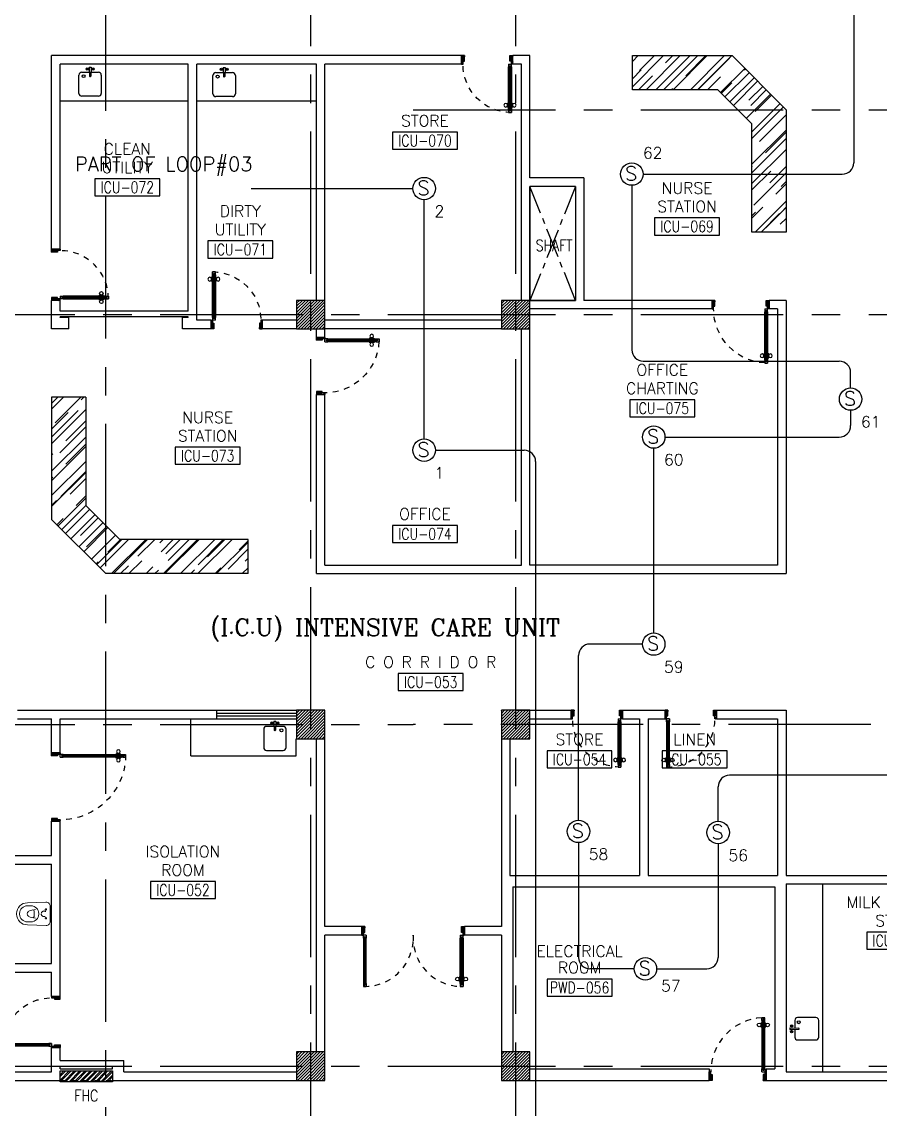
# Model space of a CAD drawing. Extents: x 0 to 93.9, y -1.5 to 78.
# Drawn here: x 18.27 to 33.35, y 35.86 to 54.96 of the extents above; entities that cross this region are included whole.
import ezdxf
from ezdxf.enums import TextEntityAlignment as Align

# ---------------------------------------------------------------- set-up
doc = ezdxf.new("R2010")
doc.units = 0
doc.header["$MEASUREMENT"] = 0
for name, pattern in [('CENTER2', [1.125, 0.75, -0.125, 0.125, -0.125]), ('CENTERX2', [4, 2.5, -0.5, 0.5, -0.5]), ('HIDDEN', [0.375, 0.25, -0.125]), ('HIDDEN2', [0.1875, 0.125, -0.0625])]:
    doc.linetypes.add(name, pattern=pattern)
doc.layers.get('0').update_dxf_attribs({"color": 11, "linetype": 'CONTINUOUS'})
for name, color, linetype in [('ALM', 11, 'CONTINUOUS'), ('AXES', 11, 'CENTERX2'), ('COL', 11, 'CONTINUOUS'), ('COUNTER', 11, 'CONTINUOUS'), ('DOOR', 11, 'CONTINUOUS'), ('E-FIRE', 4, 'CONTINUOUS'), ('E-WIRE', 4, 'CONTINUOUS'), ('FHC', 11, 'CONTINUOUS'), ('FIX', 11, 'CONTINUOUS'), ('HAT', 11, 'CONTINUOUS'), ('NON-MEDICAL', 11, 'CONTINUOUS'), ('RM-BOX', 11, 'CONTINUOUS'), ('RM-NAME', 11, 'CONTINUOUS'), ('RM-NO', 11, 'CONTINUOUS'), ('WALL', 11, 'CONTINUOUS'), ('WIN', 11, 'CONTINUOUS')]:
    doc.layers.add(name, color=color, linetype=linetype)
doc.styles.add('ROMANC', font='romanc', dxfattribs={"height": 0.1})
doc.styles.add('ROMANS', font='ROMANS.shx', dxfattribs={"width": 0.6})

# ---------------------------------------------------------------- blocks, each defined once
blk = doc.blocks.new('*X20')
at = {"color": 0}
for p, q in [((80579, 149522), (81047, 149990)), ((80579, 149575), (80994, 149990)), ((80579, 149628), (80941, 149990)), ((80579, 149681), (80888, 149990)), ((80579, 149734), (80835, 149990)), ((80579, 149787), (80782, 149990)), ((80579, 149840), (80729, 149990)), ((80579, 149893), (80676, 149990)), ((80579, 149946), (80623, 149990)), ((80600, 149490), (81079, 149969)), ((80653, 149490), (81079, 149916)), ((80706, 149490), (81079, 149863)), ((80759, 149490), (81079, 149810)), ((80812, 149490), (81079, 149757)), ((80865, 149490), (81079, 149704)), ((80918, 149490), (81079, 149651)), ((80971, 149490), (81079, 149598)), ((81024, 149490), (81079, 149545)), ((81077, 149490), (81079, 149492))]:
    blk.add_line(p, q, dxfattribs=at)
blk = doc.blocks.new('*X19')
at = {"color": 0}
for p, q in [((84179, 149516), (84653, 149990)), ((84179, 149569), (84600, 149990)), ((84179, 149622), (84547, 149990)), ((84179, 149675), (84494, 149990)), ((84179, 149728), (84441, 149990)), ((84179, 149781), (84388, 149990)), ((84179, 149834), (84335, 149990)), ((84179, 149887), (84282, 149990)), ((84179, 149940), (84229, 149990)), ((84206, 149490), (84679, 149963)), ((84259, 149490), (84679, 149910)), ((84312, 149490), (84679, 149857)), ((84365, 149490), (84679, 149804)), ((84418, 149490), (84679, 149751)), ((84471, 149490), (84679, 149698)), ((84524, 149490), (84679, 149645)), ((84577, 149490), (84679, 149592)), ((84630, 149490), (84679, 149539))]:
    blk.add_line(p, q, dxfattribs=at)
blk = doc.blocks.new('*X18')
at = {"color": 0}
for p, q in [((80579, 155515), (81054, 155990)), ((80579, 155568), (81001, 155990)), ((80579, 155621), (80948, 155990)), ((80579, 155674), (80895, 155990)), ((80579, 155727), (80842, 155990)), ((80579, 155780), (80789, 155990)), ((80579, 155833), (80736, 155990)), ((80579, 155886), (80683, 155990)), ((80579, 155939), (80630, 155990)), ((80607, 155490), (81079, 155962)), ((80660, 155490), (81079, 155909)), ((80713, 155490), (81079, 155856)), ((80766, 155490), (81079, 155803)), ((80819, 155490), (81079, 155750)), ((80872, 155490), (81079, 155697)), ((80925, 155490), (81079, 155644)), ((80978, 155490), (81079, 155591)), ((81031, 155490), (81079, 155538))]:
    blk.add_line(p, q, dxfattribs=at)
blk = doc.blocks.new('*X17')
at = {"color": 0}
for p, q in [((84179, 155509), (84660, 155990)), ((84179, 155562), (84607, 155990)), ((84179, 155615), (84554, 155990)), ((84179, 155668), (84501, 155990)), ((84179, 155721), (84448, 155990)), ((84179, 155774), (84395, 155990)), ((84179, 155827), (84342, 155990)), ((84179, 155880), (84289, 155990)), ((84179, 155933), (84236, 155990)), ((84179, 155986), (84183, 155990)), ((84213, 155490), (84679, 155956)), ((84266, 155490), (84679, 155903)), ((84319, 155490), (84679, 155850)), ((84372, 155490), (84679, 155796)), ((84426, 155490), (84679, 155743)), ((84479, 155490), (84679, 155690)), ((84532, 155490), (84679, 155637)), ((84585, 155490), (84679, 155584)), ((84638, 155490), (84679, 155531))]:
    blk.add_line(p, q, dxfattribs=at)
blk = doc.blocks.new('COL50')
at = {"layer": 'COL'}
blk.add_lwpolyline([(-250, 250), (-250, -250), (250, -250), (250, 250)], close=True, dxfattribs=at)
blk = doc.blocks.new('RM1')
at = {"layer": 'RM-BOX'}
blk.add_lwpolyline([(570, -200), (-570, -200), (-570, -500), (570, -500)], close=True, dxfattribs=at)
at = {"layer": 'RM-NAME', "style": 'ROMANS'}
for tag, p in [('ROOMNAME1', (0, 324)), ('ROOMNAME2', (0, 0))]:
    blk.add_attdef(tag, text='', height=200, dxfattribs=at).set_placement(p, align=Align.MIDDLE)
at = {"layer": 'RM-NO', "style": 'ROMANS', "width": 0.8}
blk.add_attdef('ROOMNO', text='', height=200, dxfattribs=at).set_placement((0, -350), align=Align.MIDDLE)
blk = doc.blocks.new('DOOR90')
at = {"layer": 'DOOR', "color": 0, "linetype": 'ByBlock'}
for p, q in [((-150, 0), (-150, -25)), ((-150, 0), (0, 0)), ((0, -50), (0, 0)), ((-1000, -25), (-1000, -75)), ((-1000, -75), (-1000, -25)), ((-950, -25), (-1000, -25)), ((-950, -75), (-1000, -75)), ((-970, -42), (-970, -58)), ((-950, -42), (-970, -42)), ((-950, -58), (-970, -58)), ((-950, -25), (-950, -42)), ((-950, -58), (-950, -75)), ((-918, -25), (-918, -18)), ((-828, -18), (-918, -18)), ((-918, -75), (-918, -82)), ((-828, -82), (-918, -82)), ((-905, -18), (-905, -9)), ((-905, -9), (-840, -9)), ((-905, -18), (-840, -18)), ((-905, -82), (-905, -91)), ((-905, -82), (-840, -82)), ((-905, -91), (-840, -91)), ((-840, -18), (-840, -9)), ((-840, -82), (-840, -91)), ((-828, -25), (-828, -18)), ((-828, -75), (-828, -82)), ((-200, -42), (-200, -25)), ((-200, -25), (-150, -25)), ((-180, -42), (-200, -42)), ((-200, -75), (-200, -58)), ((-200, -58), (-180, -58)), ((-150, -75), (-200, -75)), ((-180, -58), (-180, -42)), ((-150, -75), (-150, -25)), ((-150, -25), (-100, -25)), ((-100, -25), (-100, -50)), ((-100, -50), (0, -50)), ((-150, -900), (-150, -875)), ((-150, -875), (-100, -875)), ((0, -900), (-150, -900)), ((-150, -900), (0, -900)), ((-100, -850), (0, -850)), ((-100, -875), (-100, -850)), ((0, -850), (0, -900))]:
    blk.add_line(p, q, dxfattribs=at)
at = {"layer": 'DOOR', "color": 9, "linetype": 'ByBlock'}
for p, q in [((0, -50), (-114, 0)), ((0, -50), (-40, 0)), ((0, -50), (-100, -37)), ((0, -850), (-114, -900)), ((0, -850), (-100, -863)), ((0, -850), (-40, -900))]:
    blk.add_line(p, q, dxfattribs=at)
at = {"layer": 'DOOR', "linetype": 'ByBlock'}
for p, q in [((-200, -25), (-950, -25)), ((-200, -42), (-950, -42)), ((-200, -58), (-950, -58)), ((-950, -75), (-200, -75))]:
    blk.add_line(p, q, dxfattribs=at)
at = {"layer": 'DOOR', "color": 0, "linetype": 'ByBlock'}
for centre in [(-873, 24), (-873, -124)]:
    blk.add_circle(centre, 32.4, dxfattribs=at)
at = {"layer": 'DOOR', "color": 9, "linetype": 'ByBlock'}
for centre, radius, start, end in [((0, -50), 154, 161.1053, 166.2858), ((0, -50), 134, 158.1598, 169.28), ((0, -50), 94.4, 148.0182, 180), ((0, -50), 74.4, 137.7764, 180), ((0, -50), 114, 154.0838, 167.3774), ((0, -50), 54.4, 113.2074, 180), ((0, -50), 34.4, 90, 180), ((0, -50), 14.4, 90, 180), ((0, -850), 154, 193.7142, 198.8947), ((0, -850), 134, 190.72, 201.8402), ((0, -850), 94.4, 180, 211.9818), ((0, -850), 74.4, 180, 222.2236), ((0, -850), 54.4, 180, 246.7926), ((0, -850), 34.4, 180, 270), ((0, -850), 14.4, 180, 270)]:
    blk.add_arc(centre, radius, start, end, dxfattribs=at)
at = {"layer": 'DOOR', "linetype": 'HIDDEN', "ltscale": 0.5}
blk.add_arc((-150, -25), 850, 180, 270, dxfattribs=at)
blk = doc.blocks.new('A$C272A55A0')
at = {"layer": 'DOOR', "color": 0, "linetype": 'ByBlock'}
for p, q in [((0, 900), (0, 1050)), ((50, 1050), (0, 1050)), ((50, 950), (50, 1050)), ((1750, 950), (1750, 1050)), ((1750, 1050), (1800, 1050)), ((1800, 1050), (1800, 900)), ((0, 900), (25, 900)), ((25, 950), (50, 950)), ((25, 900), (25, 950)), ((75, 900), (25, 900)), ((25, 850), (25, 900)), ((42, 850), (25, 850)), ((58, 870), (42, 870)), ((42, 870), (42, 850)), ((58, 850), (58, 870)), ((75, 850), (58, 850)), ((75, 900), (75, 850)), ((1725, 900), (1775, 900)), ((1725, 900), (1725, 850)), ((1725, 850), (1742, 850)), ((1742, 870), (1758, 870)), ((1742, 850), (1742, 870)), ((1775, 950), (1750, 950)), ((1758, 870), (1758, 850)), ((1758, 850), (1775, 850)), ((1775, 900), (1775, 950)), ((1800, 900), (1775, 900)), ((1775, 850), (1775, 900)), ((25, 50), (42, 50)), ((25, 50), (25, 0)), ((25, 0), (75, 0)), ((75, 0), (25, 0)), ((42, 50), (42, 30)), ((42, 30), (58, 30)), ((58, 50), (75, 50)), ((58, 50), (58, 30)), ((75, 50), (75, 0)), ((1718, 160), (1709, 160)), ((1709, 95), (1709, 160)), ((1718, 95), (1709, 95)), ((1725, 173), (1718, 173)), ((1718, 173), (1718, 83)), ((1718, 95), (1718, 160)), ((1725, 83), (1718, 83)), ((1742, 50), (1725, 50)), ((1725, 50), (1725, 0)), ((1775, 0), (1725, 0)), ((1725, 0), (1775, 0)), ((1742, 50), (1742, 30)), ((1758, 30), (1742, 30)), ((1775, 50), (1758, 50)), ((1758, 50), (1758, 30)), ((1775, 173), (1782, 173)), ((1775, 83), (1782, 83)), ((1775, 50), (1775, 0)), ((1782, 173), (1782, 83)), ((1782, 160), (1791, 160)), ((1782, 95), (1782, 160)), ((1782, 95), (1791, 95)), ((1791, 95), (1791, 160))]:
    blk.add_line(p, q, dxfattribs=at)
at = {"layer": 'DOOR', "color": 9, "linetype": 'ByBlock'}
for p, q in [((50, 1050), (0, 1010)), ((50, 1050), (0, 937)), ((50, 1050), (37, 950)), ((1750, 1050), (1800, 1010)), ((1750, 1050), (1800, 937)), ((1750, 1050), (1763, 950))]:
    blk.add_line(p, q, dxfattribs=at)
at = {"layer": 'DOOR', "linetype": 'ByBlock'}
for p, q in [((25, 850), (25, 50)), ((42, 850), (42, 50)), ((58, 850), (58, 50)), ((75, 50), (75, 850)), ((1725, 50), (1725, 850)), ((1742, 850), (1742, 50)), ((1758, 850), (1758, 50)), ((1775, 850), (1775, 50))]:
    blk.add_line(p, q, dxfattribs=at)
at = {"layer": 'DOOR', "color": 0, "linetype": 'ByBlock'}
for centre in [(1676, 128), (1824, 128)]:
    blk.add_circle(centre, 32.4, dxfattribs=at)
at = {"layer": 'DOOR', "color": 9, "linetype": 'ByBlock'}
for centre, radius, start, end in [((50, 1050), 54.4, 203.2074, 270), ((50, 1050), 74.4, 227.7764, 270), ((50, 1050), 94.4, 238.0182, 270), ((50, 1050), 34.4, 180, 270), ((50, 1050), 14.4, 180, 270), ((1750, 1050), 14.4, 270, 0), ((1750, 1050), 34.4, 270, 0), ((1750, 1050), 54.4, 270, 336.7926), ((1750, 1050), 74.4, 270, 312.2236), ((1750, 1050), 94.4, 270, 301.9818), ((50, 1050), 114, 244.0838, 257.3774), ((50, 1050), 134, 248.1598, 259.28), ((50, 1050), 154, 251.1053, 256.2858), ((1750, 1050), 114, 282.6226, 295.9162), ((1750, 1050), 134, 280.72, 291.8402), ((1750, 1050), 154, 283.7142, 288.8947)]:
    blk.add_arc(centre, radius, start, end, dxfattribs=at)
at = {"layer": 'DOOR', "linetype": 'HIDDEN', "ltscale": 0.5}
for centre, start, end in [((50, 851), 268.3174, 3.2965), ((1750, 851), 176.7035, 271.6826)]:
    blk.add_arc(centre, 851, start, end, dxfattribs=at)
at = {"layer": 'WALL', "linetype": 'ByBlock'}
blk.add_line((1800, 900), (1800, 1050), dxfattribs=at)
blk = doc.blocks.new('*X77')
at = {"color": 0}
for p, q in [((80579, 155515), (81054, 155990)), ((80579, 155568), (81001, 155990)), ((80579, 155621), (80948, 155990)), ((80579, 155674), (80895, 155990)), ((80579, 155727), (80842, 155990)), ((80579, 155780), (80789, 155990)), ((80579, 155833), (80736, 155990)), ((80579, 155886), (80683, 155990)), ((80579, 155939), (80630, 155990)), ((80607, 155490), (81079, 155962)), ((80660, 155490), (81079, 155909)), ((80713, 155490), (81079, 155856)), ((80766, 155490), (81079, 155803)), ((80819, 155490), (81079, 155750)), ((80872, 155490), (81079, 155697)), ((80925, 155490), (81079, 155644)), ((80978, 155490), (81079, 155591)), ((81031, 155490), (81079, 155538))]:
    blk.add_line(p, q, dxfattribs=at)
blk = doc.blocks.new('A$C3A782592')
at = {"layer": 'COUNTER', "linetype": 'ByBlock'}
for p, q in [((0, 3100), (0, 951)), ((600, 3100), (0, 3100)), ((600, 3100), (600, 1200)), ((1200, 600), (600, 1200)), ((951, 0), (0, 951)), ((3450, 600), (1200, 600)), ((3450, 0), (3450, 600)), ((3450, 0), (951, 0))]:
    blk.add_line(p, q, dxfattribs=at)
blk = doc.blocks.new('DOOR100')
at = {"layer": 'DOOR', "color": 0, "linetype": 'ByBlock'}
for p, q in [((-82, 1205), (-91, 1205)), ((-91, 1205), (-91, 1140)), ((-75, 1218), (-82, 1218)), ((-82, 1128), (-82, 1218)), ((-82, 1205), (-82, 1140)), ((-25, 1300), (-75, 1300)), ((-75, 1300), (-25, 1300)), ((-75, 1250), (-75, 1300)), ((-58, 1250), (-75, 1250)), ((-42, 1270), (-58, 1270)), ((-58, 1250), (-58, 1270)), ((-42, 1250), (-42, 1270)), ((-25, 1250), (-42, 1250)), ((-25, 1250), (-25, 1300)), ((-25, 1218), (-18, 1218)), ((-18, 1128), (-18, 1218)), ((-18, 1205), (-9, 1205)), ((-18, 1205), (-18, 1140)), ((-9, 1205), (-9, 1140)), ((-82, 1140), (-91, 1140)), ((-75, 1128), (-82, 1128)), ((-25, 1128), (-18, 1128)), ((-18, 1140), (-9, 1140)), ((-75, 200), (-58, 200)), ((-75, 150), (-75, 200)), ((-58, 200), (-58, 180)), ((-42, 200), (-25, 200)), ((-42, 180), (-42, 200)), ((-25, 200), (-25, 150)), ((-1200, 0), (-1200, 150)), ((-1200, 150), (-1175, 150)), ((-1200, 150), (-1200, 0)), ((-1150, 0), (-1200, 0)), ((-1175, 150), (-1175, 100)), ((-1175, 100), (-1150, 100)), ((-1150, 100), (-1150, 0)), ((-75, 150), (-25, 150)), ((-58, 180), (-42, 180)), ((-50, 100), (-50, 0)), ((-25, 100), (-50, 100)), ((-50, 0), (0, 0)), ((0, 150), (-25, 150)), ((-25, 150), (-25, 100)), ((0, 150), (0, 0))]:
    blk.add_line(p, q, dxfattribs=at)
at = {"layer": 'DOOR', "linetype": 'ByBlock'}
for p, q in [((-75, 1250), (-75, 200)), ((-58, 200), (-58, 1250)), ((-42, 200), (-42, 1250)), ((-25, 200), (-25, 1250)), ((0, 0), (0, 150))]:
    blk.add_line(p, q, dxfattribs=at)
at = {"layer": 'DOOR', "color": 9, "linetype": 'ByBlock'}
for p, q in [((-1150, 0), (-1200, 114)), ((-1150, 0), (-1200, 40)), ((-1150, 0), (-1163, 100)), ((-50, 0), (0, 114)), ((-50, 0), (-37, 100)), ((-50, 0), (0, 40))]:
    blk.add_line(p, q, dxfattribs=at)
at = {"layer": 'DOOR', "color": 0, "linetype": 'ByBlock'}
for centre in [(-124, 1173), (24, 1173)]:
    blk.add_circle(centre, 32.4, dxfattribs=at)
at = {"layer": 'DOOR', "linetype": 'HIDDEN', "ltscale": 0.5}
blk.add_arc((-25, 150), 1150, 90, 180.0001, dxfattribs=at)
at = {"layer": 'DOOR', "color": 9, "linetype": 'ByBlock'}
for centre, radius, start, end in [((-1150, 0), 154, 103.7142, 108.8947), ((-1150, 0), 134, 100.72, 111.8402), ((-1150, 0), 94.4, 90, 121.9818), ((-1150, 0), 74.4, 90, 132.2236), ((-1150, 0), 54.4, 90, 156.7926), ((-1150, 0), 34.4, 90, 180), ((-1150, 0), 14.4, 90, 180), ((-50, 0), 94.4, 58.0182, 90), ((-50, 0), 74.4, 47.7764, 90), ((-50, 0), 54.4, 23.2074, 90), ((-50, 0), 34.4, 0, 90), ((-50, 0), 14.4, 0, 90), ((-50, 0), 134, 68.1598, 79.28), ((-50, 0), 114, 64.0838, 77.3774), ((-50, 0), 154, 71.1053, 76.2858)]:
    blk.add_arc(centre, radius, start, end, dxfattribs=at)
blk = doc.blocks.new('DOOR-10')
at = {"layer": 'DOOR', "color": 0, "linetype": 'ByBlock'}
for p, q in [((-83, 1005), (-92, 1005)), ((-92, 1005), (-92, 940)), ((-76, 1018), (-83, 1018)), ((-83, 928), (-83, 1018)), ((-83, 1005), (-83, 940)), ((-26, 1100), (-76, 1100)), ((-76, 1100), (-26, 1100)), ((-76, 1050), (-76, 1100)), ((-59, 1050), (-76, 1050)), ((-43, 1070), (-59, 1070)), ((-59, 1050), (-59, 1070)), ((-43, 1050), (-43, 1070)), ((-26, 1050), (-43, 1050)), ((-26, 1050), (-26, 1100)), ((-26, 1018), (-18, 1018)), ((-18, 928), (-18, 1018)), ((-18, 1005), (-9, 1005)), ((-18, 1005), (-18, 940)), ((-9, 1005), (-9, 940)), ((-83, 940), (-92, 940)), ((-76, 928), (-83, 928)), ((-26, 928), (-18, 928)), ((-18, 940), (-9, 940)), ((-76, 200), (-59, 200)), ((-76, 150), (-76, 200)), ((-59, 200), (-59, 180)), ((-43, 200), (-26, 200)), ((-43, 180), (-43, 200)), ((-26, 200), (-26, 150)), ((-1001, 0), (-1001, 150)), ((-1001, 150), (-976, 150)), ((-1001, 150), (-1001, 0)), ((-951, 0), (-1001, 0)), ((-976, 150), (-976, 100)), ((-976, 100), (-951, 100)), ((-951, 100), (-951, 0)), ((-76, 150), (-26, 150)), ((-59, 180), (-43, 180)), ((-51, 100), (-51, 0)), ((-26, 100), (-51, 100)), ((-51, 0), (-1, 0)), ((-1, 150), (-26, 150)), ((-26, 150), (-26, 100))]:
    blk.add_line(p, q, dxfattribs=at)
at = {"layer": 'DOOR', "linetype": 'ByBlock'}
for p, q in [((-76, 1050), (-76, 200)), ((-59, 200), (-59, 1050)), ((-43, 200), (-43, 1050)), ((-26, 200), (-26, 1050))]:
    blk.add_line(p, q, dxfattribs=at)
at = {"layer": 'DOOR', "color": 9, "linetype": 'ByBlock'}
for p, q in [((-951, 0), (-1001, 114)), ((-951, 0), (-1001, 40)), ((-951, 0), (-964, 100)), ((-51, 0), (-1, 114)), ((-51, 0), (-37, 100)), ((-51, 0), (-1, 40)), ((-1, 0), (-1, 150))]:
    blk.add_line(p, q, dxfattribs=at)
at = {"layer": 'DOOR', "color": 0, "linetype": 'ByBlock'}
for centre in [(-124, 973), (23, 973)]:
    blk.add_circle(centre, 32.4, dxfattribs=at)
at = {"layer": 'DOOR', "linetype": 'HIDDEN', "ltscale": 0.5}
blk.add_arc((-23, 149), 952, 93.1482, 179.9482, dxfattribs=at)
at = {"layer": 'DOOR', "color": 9, "linetype": 'ByBlock'}
for centre, radius, start, end in [((-951, 0), 154, 103.7142, 108.8947), ((-951, 0), 134, 100.72, 111.8402), ((-951, 0), 94.4, 90, 121.9818), ((-951, 0), 74.4, 90, 132.2236), ((-951, 0), 54.4, 90, 156.7926), ((-951, 0), 34.4, 90, 180), ((-951, 0), 14.4, 90, 180), ((-51, 0), 94.4, 58.0182, 90), ((-51, 0), 74.4, 47.7764, 90), ((-51, 0), 54.4, 23.2074, 90), ((-51, 0), 34.4, 0, 90), ((-51, 0), 14.4, 0, 90), ((-51, 0), 134, 68.1598, 79.28), ((-51, 0), 114, 64.0838, 77.3774), ((-51, 0), 154, 71.1053, 76.2858)]:
    blk.add_arc(centre, radius, start, end, dxfattribs=at)
blk = doc.blocks.new('WC1')
at = {"layer": 'FIX', "lineweight": 20}
for p, q in [((-210, 204), (-538, 194)), ((-727, 5), (-727, -5)), ((-674, 5), (-674, -5)), ((-534, 24), (-540, 0)), ((-540, 0), (-534, -24)), ((-475, 141), (-538, 141)), ((-395, 76), (-490, 60)), ((-339, 5), (-339, -5)), ((-538, -141), (-475, -141)), ((-490, -60), (-395, -76)), ((-538, -194), (-210, -204))]:
    blk.add_line(p, q, dxfattribs=at)
at = {"layer": 'FIX', "linetype": 'Continuous', "lineweight": 20}
blk.add_line((-420, -47), (-420, 45), dxfattribs=at)
at = {"layer": 'FIX', "lineweight": 20}
blk.add_lwpolyline([(-213, -204), (-210, -204, 0.414214), (-137, -131), (-137, 0), (-137, 131, 0.414214), (-210, 204)], format="xyb", dxfattribs=at)
at = {"layer": 'FIX', "linetype": 'HIDDEN2', "lineweight": 20, "ltscale": 0.3}
blk.add_circle((-245, 0), 49.8, dxfattribs=at)
at = {"layer": 'FIX', "linetype": 'HIDDEN', "lineweight": 20, "ltscale": 0.05}
for centre in [(-213, 78), (-213, -77)]:
    blk.add_circle(centre, 11.6, dxfattribs=at)
at = {"layer": 'FIX', "lineweight": 20}
for centre, radius, start, end in [((-538, 5), 189, 90, 180), ((-538, 5), 136, 90, 180), ((-473, -7), 68.2, 128.9242, 152.8468), ((-464, -18), 82, 108.496, 128.9242), ((-475, 5), 136, 360, 90), ((-538, -5), 189, 180, 270), ((-538, -5), 136, 180, 270), ((-473, 7), 68.2, 207.1532, 231.0758), ((-464, 18), 82, 231.0758, 251.504), ((-475, -5), 136, 270, 0)]:
    blk.add_arc(centre, radius, start, end, dxfattribs=at)
at = {"layer": 'FIX', "linetype": 'Continuous', "lineweight": 20}
for centre, start, end in [((-443, 46), 357.6662, 91.6121), ((-442, -46), 268.3879, 2.3338)]:
    blk.add_arc(centre, 22.3, start, end, dxfattribs=at)
blk = doc.blocks.new('S')
at = {"layer": 'E-FIRE'}
blk.add_circle((0, 0), 197, dxfattribs=at)
at = {"layer": 'E-FIRE', "color": 3, "style": 'ROMANS'}
blk.add_text('S', height=250, dxfattribs=at).set_placement((-119, -115))

msp = doc.modelspace()

# ---------------------------------------------------------------- hatches: boundary and pattern name
at = {"layer": 'COUNTER', "linetype": 'ByBlock'}
h = msp.add_hatch(dxfattribs=at)
h.set_pattern_fill('AR-RROOF', color=11, scale=0.32, angle=45, style=0)
h.set_pattern_definition([(45, (-276011.43315, -57293.36293), (0.27152900398, 0.72407734394), [4.8, -0.64, 1.6, -0.32]), (45, (-276011.24534, -57292.94885), (-0.52721881605, 0.0746704761), [0.96, -0.1056, 1.92, -0.24]), (45, (-276011.51234, -57293.05746), (1.02502199, 1.32822937778), [2.56, -0.448, 1.28, -0.32])])
h.paths.add_polyline_path([(30.7424, 54.37), (28.9924, 54.37), (28.9924, 53.77), (30.4924, 53.77), (31.0924, 53.17), (31.0924, 51.27), (31.6924, 51.27), (31.6924, 53.42)])
h = msp.add_hatch(dxfattribs=at)
h.set_pattern_fill('AR-RROOF', color=11, scale=0.32, angle=45, style=0)
h.set_pattern_definition([(45, (-57.48687, -113.09973), (0.271529, 0.72407734), [4.8, -0.64, 1.6, -0.32]), (45, (-57.29906, -112.68565), (-0.5272188, 0.0746705), [0.96, -0.1056, 1.92, -0.24]), (45, (-57.56607, -112.79426), (1.025022, 1.32822938), [2.56, -0.448, 1.28, -0.32])])
h.paths.add_polyline_path([(19.3924, 48.37), (18.7924, 48.37), (18.7924, 46.2215), (18.8688, 46.145), (19.7174, 46.145), (19.3924, 46.47)])
h.paths.add_polyline_path([(19.7424, 45.2715), (19.7424, 46.12), (19.7174, 46.145), (18.8688, 46.145)])
h.paths.add_polyline_path([(22.2424, 45.27), (22.2424, 45.87), (19.9924, 45.87), (19.7424, 46.12), (19.7424, 45.2715), (19.7438, 45.27)])
at = {"layer": 'FHC', "linetype": 'ByBlock', "ltscale": 0.3}
h = msp.add_hatch(dxfattribs=at)
h.set_pattern_fill('ANSI32', color=11, scale=0.175, style=0)
h.set_pattern_definition([(45, (-213.25383, 5.293995), (-0.046403883, 0.046403883), []), (45, (-213.222894, 5.293995), (-0.046403883, 0.046403883), [])])
h.paths.add_polyline_path([(19.8624, 36.345), (19.8624, 36.535), (18.9424, 36.535), (18.9424, 36.345)])
h.paths.add_polyline_path([(18.7297, 35.9239), (18.7297, 36.3447), (18.9922, 36.3447), (18.9922, 35.9239)], flags=9)

# ---------------------------------------------------------------- linework, layer by layer
at = {"layer": 'ALM', "linetype": 'ByBlock'}
msp.add_line((23.0924, 36.37), (23.3424, 36.37), dxfattribs=at)
msp.add_line((23.0924, 36.37), (23.3424, 36.37), dxfattribs=at)
at = {"layer": 'AXES'}
for p, q in [((23.3424, -1.4643), (23.3424, 77.3484)), ((23.3424, -1.4643), (23.3424, 77.3484)), ((26.9424, -1.4643), (26.9424, 77.3484)), ((26.9424, -1.4643), (26.9424, 77.3484)), ((19.7424, 5.4), (19.7424, 64.22)), ((25.1424, 53.42), (41.359, 53.42)), ((0.7, 49.82), (25.1424, 49.82)), ((25.1424, 49.82), (41.3624, 49.82)), ((0.7, 42.62), (25.1424, 42.62)), ((93.1824, 42.62), (25.1424, 42.62)), ((0.7, 36.62), (25.1424, 36.62)), ((25.1424, 36.62), (41.3424, 36.62))]:
    msp.add_line(p, q, dxfattribs=at)
at = {"layer": 'COUNTER', "linetype": 'ByBlock'}
msp.add_lwpolyline([(31.0924, 51.27), (31.0924, 53.17), (30.4924, 53.77), (28.9924, 53.77), (28.9924, 54.37), (30.7424, 54.37), (31.6924, 53.42), (31.6924, 51.27)], close=True, dxfattribs=at)
at = {"layer": 'E-FIRE', "color": 4}
for centre in [(25.3362, 52.0339), (25.3362, 47.4387)]:
    msp.add_circle(centre, 0.1971, dxfattribs=at)
at = {"layer": 'E-WIRE', "color": 4, "linetype": 'ByBlock', "ltscale": 0.3}
for p, q in [((32.8798, 58.5225), (32.8798, 52.4884)), ((25.5332, 47.4387), (27.0919, 47.4387))]:
    msp.add_line(p, q, dxfattribs=at)
at = {"layer": 'E-WIRE', "linetype": 'ByBlock', "ltscale": 0.3}
for p, q in [((29.1805, 52.2884), (32.6798, 52.2884)), ((29.1703, 44.0328), (28.2451, 44.0328)), ((28.0451, 40.9399), (28.0451, 43.8328)), ((34.3169, 41.728), (30.6985, 41.728)), ((30.4985, 40.9198), (30.4985, 41.528)), ((28.0451, 40.5457), (28.0451, 38.5293)), ((30.4985, 40.5256), (30.4985, 38.5293)), ((29.0234, 38.3293), (28.2451, 38.3293)), ((29.4175, 38.3293), (30.2985, 38.3293))]:
    msp.add_line(p, q, dxfattribs=at)
at = {"layer": 'E-WIRE', "color": 4, "linetype": 'ByBlock'}
for p, q in [((22.296, 52.0339), (25.1391, 52.0339)), ((28.9834, 52.0913), (28.9834, 49.2029)), ((25.3362, 47.6358), (25.3362, 51.8368)), ((29.1834, 49.0029), (32.6259, 49.0029)), ((32.8259, 48.5335), (32.8259, 48.8029)), ((32.8259, 48.1394), (32.8259, 47.87)), ((29.5644, 47.67), (32.6259, 47.67)), ((29.3674, 44.2299), (29.3674, 47.4729)), ((27.2919, 47.2387), (27.2919, 33.76))]:
    msp.add_line(p, q, dxfattribs=at)
at = {"layer": 'E-WIRE', "linetype": 'ByBlock', "ltscale": 0.3}
for centre, start, end in [((32.6798, 52.4884), 270, 0), ((28.2451, 43.8328), 90, 180), ((30.6985, 41.528), 90, 180), ((28.2451, 38.5293), 180, 270), ((30.2985, 38.5293), 270, 0)]:
    msp.add_arc(centre, 0.2, start, end, dxfattribs=at)
at = {"layer": 'E-WIRE', "color": 4, "linetype": 'ByBlock'}
for centre, start, end in [((29.1834, 49.2029), 180, 270), ((32.6259, 48.8029), 0, 90), ((32.6259, 47.87), 270, 0), ((27.0919, 47.2387), 0, 90)]:
    msp.add_arc(centre, 0.2, start, end, dxfattribs=at)
at = {"layer": 'FHC', "linetype": 'ByBlock', "ltscale": 0.3}
msp.add_lwpolyline([(18.9424, 36.535), (19.8624, 36.535), (19.8624, 36.345), (18.9424, 36.345)], close=True, dxfattribs=at)
at = {"layer": 'NON-MEDICAL'}
for p, q in [((19.3218, 54.0773), (19.4583, 54.0773)), ((19.4522, 54.1655), (19.4843, 54.1655)), ((19.4522, 54.1655), (19.4583, 54.0102)), ((19.4843, 54.1655), (19.4782, 54.0102)), ((19.4782, 54.0773), (19.6147, 54.0773)), ((21.6761, 54.0709), (21.8126, 54.0709)), ((21.8065, 54.1591), (21.8126, 54.0038)), ((21.8065, 54.1591), (21.8386, 54.1591)), ((21.8386, 54.1591), (21.8325, 54.0038)), ((21.8325, 54.0709), (21.969, 54.0709)), ((19.2719, 53.7063), (19.2719, 54.0274)), ((19.6646, 54.0274), (19.6646, 53.7063)), ((21.6262, 53.6999), (21.6262, 54.021)), ((22.0189, 54.021), (22.0189, 53.6999)), ((21.1924, 53.57), (18.9424, 53.57)), ((19.6147, 53.6565), (19.3218, 53.6565)), ((23.4424, 53.57), (21.3424, 53.57)), ((21.969, 53.65), (21.6761, 53.65)), ((21.2359, 42.07), (21.2359, 42.72)), ((22.7293, 42.6758), (22.6973, 42.6758)), ((22.6973, 42.6758), (22.7033, 42.5205)), ((22.7293, 42.6758), (22.7233, 42.5205)), ((22.517, 42.5377), (22.517, 42.2166)), ((22.7033, 42.5876), (22.5669, 42.5876)), ((22.8598, 42.5876), (22.7233, 42.5876)), ((22.9097, 42.2166), (22.9097, 42.5377)), ((23.0899, 42.07), (23.0899, 42.37)), ((21.2359, 42.07), (23.0899, 42.07)), ((22.5669, 42.1668), (22.8598, 42.1668)), ((32.3328, 39.82), (32.3328, 36.52)), ((32.2164, 37.473), (31.8953, 37.473)), ((31.7572, 37.2927), (31.9125, 37.2866)), ((31.7572, 37.2927), (31.7572, 37.2606)), ((31.7572, 37.2606), (31.9125, 37.2667)), ((31.8454, 37.4231), (31.8454, 37.2866)), ((31.8454, 37.2667), (31.8454, 37.1302)), ((32.2662, 37.1302), (32.2662, 37.4231)), ((31.8953, 37.0803), (32.2164, 37.0803))]:
    msp.add_line(p, q, dxfattribs=at)
for centre, radius in [((19.4185, 54.1344), 0.0217), ((19.4185, 54.1344), 0.014), ((19.518, 54.1344), 0.0217), ((19.518, 54.1344), 0.014), ((21.7728, 54.128), 0.0217), ((21.7728, 54.128), 0.014), ((21.8723, 54.128), 0.0217), ((21.8723, 54.128), 0.014), ((19.3538, 54.0079), 0.0255), ((21.7081, 54.0014), 0.0255), ((22.6636, 42.6447), 0.0217), ((22.6636, 42.6447), 0.014), ((22.7631, 42.6447), 0.0217), ((22.7631, 42.6447), 0.014), ((22.8278, 42.5182), 0.0255), ((31.7883, 37.3264), 0.0217), ((31.7883, 37.3264), 0.014), ((31.9148, 37.3911), 0.0255), ((31.7883, 37.2269), 0.0217), ((31.7883, 37.2269), 0.014)]:
    msp.add_circle(centre, radius, dxfattribs=at)
for centre, radius, start, end in [((19.3218, 54.0274), 0.0499, 90, 180), ((19.6147, 54.0274), 0.0499, 0, 90), ((21.6761, 54.021), 0.0499, 90, 180), ((21.969, 54.021), 0.0499, 0, 90), ((19.4682, 54.0102), 0.00997, 180, 0), ((21.8225, 54.0038), 0.00997, 180, 0), ((19.3218, 53.7063), 0.0499, 180, 270), ((19.6147, 53.7063), 0.0499, 270, 0), ((21.6761, 53.6999), 0.0499, 180, 270), ((21.969, 53.6999), 0.0499, 270, 0), ((22.5669, 42.5377), 0.0499, 90, 180), ((22.7133, 42.5205), 0.00997, 180, 0), ((22.8598, 42.5377), 0.0499, 0, 90), ((22.5669, 42.2166), 0.0499, 180, 270), ((22.8598, 42.2166), 0.0499, 270, 0), ((31.8953, 37.4231), 0.0499, 90, 180), ((32.2164, 37.4231), 0.0499, 0, 90), ((31.9125, 37.2766), 0.00997, 270, 90), ((31.8953, 37.1302), 0.0499, 180, 270), ((32.2164, 37.1302), 0.0499, 270, 0)]:
    msp.add_arc(centre, radius, start, end, dxfattribs=at)
at = {"layer": 'WALL'}
for p, q in [((18.7924, 50.97), (18.7924, 54.37)), ((27.1924, 52.22), (27.1924, 54.37)), ((18.9424, 50.97), (18.9424, 54.22)), ((21.1924, 49.88), (21.1924, 54.22)), ((21.3424, 49.72), (21.3424, 54.22)), ((23.4424, 50.07), (23.4424, 54.22)), ((23.4424, 50.07), (23.4424, 54.22)), ((23.5924, 49.42), (23.5924, 54.22)), ((23.5924, 49.42), (23.5924, 54.22)), ((27.0424, 50.07), (27.0424, 54.22)), ((27.0424, 50.07), (27.0424, 52.8856)), ((28.1424, 52.22), (27.1924, 52.22)), ((28.1424, 52.22), (28.1424, 50.07)), ((27.1924, 45.42), (27.1924, 52.07)), ((27.9924, 52.07), (27.1924, 52.07)), ((27.1924, 52.07), (27.1924, 50.07)), ((27.9924, 52.07), (27.9924, 50.07)), ((18.7924, 49.57), (18.7924, 50.07)), ((18.9424, 49.88), (18.9424, 50.07)), ((27.1924, 50.07), (27.9924, 50.07)), ((31.6924, 50.07), (31.6924, 45.27)), ((31.5424, 49.92), (31.5424, 45.42)), ((19.0924, 49.57), (19.0924, 49.77)), ((21.0924, 49.57), (21.0924, 49.77)), ((21.5924, 49.57), (21.5924, 49.72)), ((22.4924, 49.57), (22.4924, 49.72)), ((23.4424, 49.42), (23.4424, 49.57)), ((23.4424, 49.42), (23.4424, 49.57)), ((27.0424, 45.42), (27.0424, 49.57)), ((23.4424, 45.27), (23.4424, 48.42)), ((23.5924, 45.42), (23.5924, 48.42)), ((23.5924, 45.42), (27.0424, 45.42)), ((31.5424, 45.42), (27.1924, 45.42)), ((23.4424, 45.27), (31.6924, 45.27)), ((18.7924, 42.12), (18.7924, 42.72)), ((18.9424, 42.12), (18.9424, 42.72)), ((18.7924, 40.32), (18.7924, 40.92)), ((18.9424, 37.845), (18.9424, 40.92)), ((18.7924, 38.42), (18.7924, 40.17)), ((18.7924, 37.845), (18.7924, 38.27)), ((18.7924, 36.52), (18.7924, 36.945)), ((18.9424, 36.72), (18.9424, 36.945)), ((20.0624, 36.52), (20.0624, 36.72)), ((18.9424, 36.57), (18.9424, 36.62)), ((19.8624, 36.57), (19.8624, 36.62)), ((30.3424, 36.57), (30.3424, 36.37)), ((31.3424, 36.57), (31.3424, 36.37))]:
    msp.add_line(p, q, dxfattribs=at)
at = {"layer": 'WALL', "linetype": 'ByBlock'}
for p, q in [((25.9924, 54.37), (18.7924, 54.37)), ((25.9924, 54.22), (25.9924, 54.37)), ((25.9924, 54.22), (25.9924, 54.37)), ((27.1924, 54.37), (26.8924, 54.37)), ((26.8924, 54.22), (26.8924, 54.37)), ((27.1924, 54.37), (26.8924, 54.37)), ((26.8924, 54.22), (26.8924, 54.37)), ((21.1924, 54.22), (18.9424, 54.22)), ((23.4424, 54.22), (21.3424, 54.22)), ((25.9924, 54.22), (23.5924, 54.22)), ((25.9924, 54.22), (25.1424, 54.22)), ((27.0424, 54.22), (26.8924, 54.22)), ((27.0424, 54.22), (26.8924, 54.22)), ((18.9424, 50.97), (18.7924, 50.97)), ((18.9424, 50.07), (18.7924, 50.07)), ((27.9924, 50.07), (27.1924, 50.07)), ((30.3924, 50.07), (28.1424, 50.07)), ((30.3924, 49.92), (30.3924, 50.07)), ((31.3924, 49.92), (31.3924, 50.07)), ((31.6924, 50.07), (31.3924, 50.07)), ((21.1924, 49.88), (18.9424, 49.88)), ((30.3924, 49.92), (27.1924, 49.92)), ((31.5424, 49.92), (31.3924, 49.92)), ((21.1924, 49.78), (18.9424, 49.78)), ((18.9424, 49.77), (18.9424, 49.78)), ((19.0924, 49.77), (18.9424, 49.77)), ((21.1924, 49.77), (21.0924, 49.77)), ((21.1924, 49.77), (21.1924, 49.78)), ((21.5924, 49.72), (21.3424, 49.72)), ((23.0924, 49.72), (22.4924, 49.72)), ((23.0924, 49.72), (22.5424, 49.72)), ((26.6924, 49.72), (23.5924, 49.72)), ((19.0924, 49.57), (18.7924, 49.57)), ((21.5924, 49.57), (21.0924, 49.57)), ((23.0924, 49.57), (22.4924, 49.57)), ((23.0924, 49.57), (22.5424, 49.57)), ((26.6924, 49.57), (23.5924, 49.57)), ((23.5924, 49.42), (23.4424, 49.42)), ((23.5924, 49.42), (23.4424, 49.42)), ((23.5924, 48.42), (23.4424, 48.42)), ((23.5924, 48.42), (23.4424, 48.42)), ((18.1924, 42.87), (21.6924, 42.87)), ((21.6924, 42.72), (21.6924, 42.87)), ((26.9424, 42.87), (27.9174, 42.87)), ((27.9174, 42.87), (27.9174, 42.72)), ((28.8174, 42.87), (28.8174, 42.72)), ((28.8174, 42.87), (29.5674, 42.87)), ((29.5674, 42.87), (29.5674, 42.72)), ((30.4674, 42.87), (30.4674, 42.72)), ((30.4674, 42.87), (31.6924, 42.87)), ((31.6924, 42.87), (31.6924, 39.97)), ((18.1924, 42.72), (18.7924, 42.72)), ((18.9424, 42.72), (21.6924, 42.72)), ((27.1924, 42.72), (27.9174, 42.72)), ((28.8174, 42.72), (29.1174, 42.72)), ((29.1174, 42.72), (29.1174, 39.97)), ((29.2674, 42.72), (29.2674, 39.97)), ((29.2674, 42.72), (29.5674, 42.72)), ((30.4674, 42.72), (31.5424, 42.72)), ((31.5424, 42.72), (31.5424, 39.97)), ((23.4424, 36.87), (23.4424, 42.37)), ((23.5924, 39.07), (23.5924, 42.37)), ((26.6924, 42.3889), (26.6924, 39.07)), ((26.8424, 42.37), (26.8424, 39.97)), ((18.7924, 42.12), (18.9424, 42.12)), ((18.7924, 40.92), (18.9424, 40.92)), ((16.3924, 40.32), (18.7924, 40.32)), ((16.3924, 40.17), (18.7924, 40.17)), ((26.8424, 39.97), (29.1174, 39.97)), ((29.2674, 39.97), (31.5424, 39.97)), ((31.6924, 39.97), (34.1457, 39.97)), ((26.8924, 39.77), (31.4924, 39.77)), ((26.8924, 39.77), (26.8924, 36.87)), ((31.4924, 39.77), (31.4924, 36.57)), ((31.6924, 39.82), (34.1457, 39.82)), ((31.6924, 39.82), (31.6924, 36.52)), ((24.2424, 39.07), (23.5924, 39.07)), ((24.2424, 39.07), (24.2424, 38.92)), ((24.2424, 39.07), (24.2424, 38.92)), ((26.6924, 39.07), (26.0424, 39.07)), ((26.0424, 39.07), (26.0424, 38.92)), ((26.0424, 39.07), (26.0424, 38.92)), ((23.5924, 36.87), (23.5924, 38.92)), ((24.2424, 38.92), (23.5924, 38.92)), ((26.6924, 38.92), (26.0424, 38.92)), ((26.6924, 38.92), (26.6924, 36.87)), ((16.3924, 38.42), (18.7924, 38.42)), ((16.3924, 38.27), (18.7924, 38.27)), ((18.7924, 37.845), (18.9424, 37.845)), ((18.7924, 36.945), (18.9424, 36.945)), ((18.9424, 36.72), (20.0624, 36.72)), ((16.3924, 36.52), (18.7924, 36.52)), ((18.9424, 36.62), (19.8624, 36.62)), ((18.9424, 36.57), (19.8624, 36.57)), ((18.9424, 36.37), (18.9424, 36.535)), ((19.8624, 36.535), (19.8624, 36.37)), ((20.0624, 36.52), (23.0924, 36.52)), ((27.1924, 36.57), (30.3424, 36.57)), ((31.3424, 36.57), (31.4924, 36.57)), ((31.6924, 36.52), (33.8924, 36.52)), ((16.3924, 36.37), (18.9424, 36.37)), ((19.8624, 36.37), (23.0924, 36.37)), ((27.1924, 36.37), (30.3424, 36.37)), ((31.3424, 36.37), (33.8924, 36.37))]:
    msp.add_line(p, q, dxfattribs=at)
at = {"layer": 'WALL', "color": 97, "linetype": 'CENTER2', "ltscale": 0.7}
for p, q in [((27.9924, 50.07), (27.1924, 52.07)), ((27.9924, 52.07), (27.1924, 50.07))]:
    msp.add_line(p, q, dxfattribs=at)
at = {"layer": 'WALL', "color": 6, "linetype": 'ByBlock'}
msp.add_line((18.9424, 36.535), (19.8624, 36.535), dxfattribs=at)
at = {"layer": 'WALL', "color": 250, "linetype": 'HIDDEN', "ltscale": 0.25}
msp.add_line((18.9424, 36.37), (19.8624, 36.37), dxfattribs=at)
at = {"layer": 'WALL', "linetype": 'ByBlock', "ltscale": 0.3}
for points in [[(23.0924, 49.57), (23.5924, 49.57), (23.5924, 50.07), (23.0924, 50.07)], [(26.6924, 49.57), (27.1924, 49.57), (27.1924, 50.07), (26.6924, 50.07)], [(23.5924, 42.87), (23.0924, 42.87), (23.0924, 42.37), (23.5924, 42.37)], [(27.1924, 42.87), (26.6924, 42.87), (26.6924, 42.37), (27.1924, 42.37)], [(23.0924, 36.37), (23.5924, 36.37), (23.5924, 36.87), (23.0924, 36.87)], [(26.6924, 36.37), (27.1924, 36.37), (27.1924, 36.87), (26.6924, 36.87)]]:
    msp.add_lwpolyline(points, close=True, dxfattribs=at)
at = {"layer": 'WIN', "linetype": 'ByBlock'}
for p, q in [((21.6924, 42.87), (23.0924, 42.87)), ((21.6924, 42.82), (23.0924, 42.82)), ((21.6924, 42.77), (23.0924, 42.77)), ((21.6924, 42.72), (23.0924, 42.72))]:
    msp.add_line(p, q, dxfattribs=at)

# ---------------------------------------------------------------- block references
at = {"layer": 'COL', "xscale": 0.001, "yscale": 0.001, "zscale": 0.001}
for p in [(23.3424, 49.82), (23.3424, 49.82), (26.9424, 49.82), (23.3424, 42.62), (26.9424, 42.62), (23.3424, 36.62), (26.9424, 36.62)]:
    msp.add_blockref('COL50', p, dxfattribs=at)
at = {"layer": 'COUNTER', "linetype": 'ByBlock', "xscale": 0.001, "yscale": 0.001, "zscale": 0.001}
msp.add_blockref('A$C3A782592', (18.7924, 45.27), dxfattribs=at)
at = {"layer": 'DOOR', "color": 0, "linetype": 'ByBlock', "yscale": 0.001, "zscale": 0.001}
for name, p, xscale, rotation in [('DOOR90', (26.8924, 54.37), -0.001, 270), ('DOOR90', (18.7924, 50.07), 0.001, 180), ('DOOR90', (21.5924, 49.57), -0.001, 90), ('DOOR90', (28.8174, 42.87), -0.001, 270), ('DOOR90', (29.5674, 42.87), 0.001, 90), ('DOOR100', (18.7924, 42.12), -0.001, 270), ('DOOR90', (18.9424, 36.945), -0.001, 180)]:
    msp.add_blockref(name, p, dxfattribs=dict(at, xscale=xscale, rotation=rotation))
at = {"layer": 'DOOR', "color": 0, "linetype": 'ByBlock', "ltscale": 0.3, "xscale": -0.001, "yscale": 0.001, "zscale": 0.001}
for p, rotation in [((31.3931, 50.07), 180), ((23.4424, 49.4207), 270)]:
    msp.add_blockref('DOOR-10', p, dxfattribs=dict(at, rotation=rotation))
at = {"layer": 'DOOR', "color": 0, "linetype": 'ByBlock', "xscale": 0.001, "yscale": 0.001, "zscale": 0.001}
for name, p in [('A$C272A55A0', (24.2424, 38.0196)), ('DOOR-10', (31.3431, 36.37))]:
    msp.add_blockref(name, p, dxfattribs=at)
at = {"layer": 'E-FIRE', "color": 4, "xscale": 0.0009999999892897904, "yscale": 0.0009999999892897904, "zscale": 0.001}
for p in [(28.9834, 52.2884), (32.8259, 48.3365), (29.3674, 47.67), (29.3674, 44.0328), (28.0451, 40.7428), (30.4985, 40.7227), (29.2205, 38.3293)]:
    msp.add_blockref('S', p, dxfattribs=at)
at = {"layer": 'FIX', "xscale": -0.001, "yscale": 0.001, "zscale": 0.001, "rotation": 180}
msp.add_blockref('WC1', (18.9046, 39.295), dxfattribs=at)
at = {"layer": 'HAT', "xscale": 0.001, "yscale": 0.001, "zscale": 0.001}
for name, p in [('*X18', (-57.4869, -105.9197)), ('*X77', (-57.4869, -105.9197)), ('*X17', (-57.4869, -105.9197)), ('*X18', (-57.4869, -113.1197)), ('*X17', (-57.4869, -113.1197)), ('*X20', (-57.4869, -113.1197)), ('*X19', (-57.4869, -113.1197))]:
    msp.add_blockref(name, p, dxfattribs=at)
at = {"layer": 'RM-NAME', "xscale": 0.001, "yscale": 0.001, "zscale": 0.001}
for p, values in [((25.3494, 53.2253), {'ROOMNO': 'ICU-070', 'ROOMNAME2': 'STORE'}), ((20.1208, 52.406), {'ROOMNO': 'ICU-072', 'ROOMNAME2': 'UTILITY', 'ROOMNAME1': 'CLEAN'}), ((29.9525, 51.7185), {'ROOMNO': 'ICU-069', 'ROOMNAME2': 'STATION', 'ROOMNAME1': 'NURSE'}), ((22.1065, 51.3137), {'ROOMNO': 'ICU-071', 'ROOMNAME2': 'UTILITY', 'ROOMNAME1': 'DIRTY'}), ((29.5183, 48.5254), {'ROOMNO': 'ICU-075', 'ROOMNAME2': 'CHARTING', 'ROOMNAME1': 'OFFICE'}), ((21.5331, 47.6908), {'ROOMNO': 'ICU-073', 'ROOMNAME2': 'STATION', 'ROOMNAME1': 'NURSE'}), ((25.3494, 46.318), {'ROOMNO': 'ICU-074', 'ROOMNAME2': 'OFFICE'}), ((25.4502, 43.7166), {'ROOMNO': 'ICU-053', 'ROOMNAME2': 'C O R R I D O R'}), ((28.063, 42.3581), {'ROOMNO': 'ICU-054', 'ROOMNAME2': 'STORE'}), ((30.0881, 42.3581), {'ROOMNO': 'ICU-055', 'ROOMNAME2': 'LINEN'}), ((21.0984, 40.0635), {'ROOMNO': 'ICU-052', 'ROOMNAME2': 'ROOM', 'ROOMNAME1': 'ISOLATION'}), ((33.6774, 39.1738), {'ROOMNO': 'ICU-058', 'ROOMNAME2': 'STORE', 'ROOMNAME1': 'MILK KITCHEN'})]:
    msp.add_blockref('RM1', p, dxfattribs=at).add_auto_attribs(values)
at = {"layer": 'RM-NAME'}
ref = msp.add_blockref('RM1', (28.0655, 38.3502), dxfattribs=dict(at, xscale=0.001, yscale=0.001, zscale=0.001))
ref.add_attrib('ROOMNO', 'PWD-056', dxfattribs={"layer": 'RM-NO', "height": 0.2, "style": 'ROMANS', "width": 0.8}).set_placement((28.0655, 38.0002), align=Align.MIDDLE)
ref.add_attrib('ROOMNAME2', 'ROOM', dxfattribs={"height": 0.2, "style": 'ROMANS'}).set_placement((28.0655, 38.3502), align=Align.MIDDLE)
ref.add_attrib('ROOMNAME1', 'ELECTRICAL', dxfattribs={"height": 0.2, "style": 'ROMANS'}).set_placement((28.0655, 38.6385), align=Align.MIDDLE)

# ---------------------------------------------------------------- texts
at = {"layer": 'E-FIRE', "color": 4, "style": 'ROMANS'}
for s, height, p in [('62', 0.2, (29.1775, 52.5613)), ('PART OF LOOP#03', 0.25, (19.2016, 52.3394)), ('S', 0.25, (25.2169, 51.9193)), ('2', 0.2, (25.5173, 51.5342)), ('61', 0.2, (33.007, 47.8367)), ('S', 0.25, (25.2169, 47.3241)), ('60', 0.2, (29.5484, 47.1703)), ('1', 0.2, (25.5173, 46.939)), ('59', 0.2, (29.5484, 43.5331)), ('58', 0.2, (28.2262, 40.2431)), ('56', 0.2, (30.6796, 40.2229)), ('57', 0.2, (29.4974, 37.9319))]:
    msp.add_text(s, height=height, dxfattribs=at).set_placement(p)
at = {"layer": 'RM-NAME', "style": 'ROMANS', "width": 0.8}
msp.add_text('SHAFT', height=0.2, dxfattribs=at).set_placement((27.6168, 51.0355), align=Align.MIDDLE)
at = {"layer": 'RM-NAME', "style": 'ROMANC'}
msp.add_text('(I.C.U) INTENSIVE CARE UNIT', height=0.3, dxfattribs=at).set_placement((24.6487, 44.305), align=Align.MIDDLE)
at = {"layer": 'WALL', "color": 11, "style": 'ROMANS', "width": 0.8}
msp.add_text('FHC', height=0.2, dxfattribs=at).set_placement((19.1926, 36.0019))

doc.saveas('drawing.dxf')
